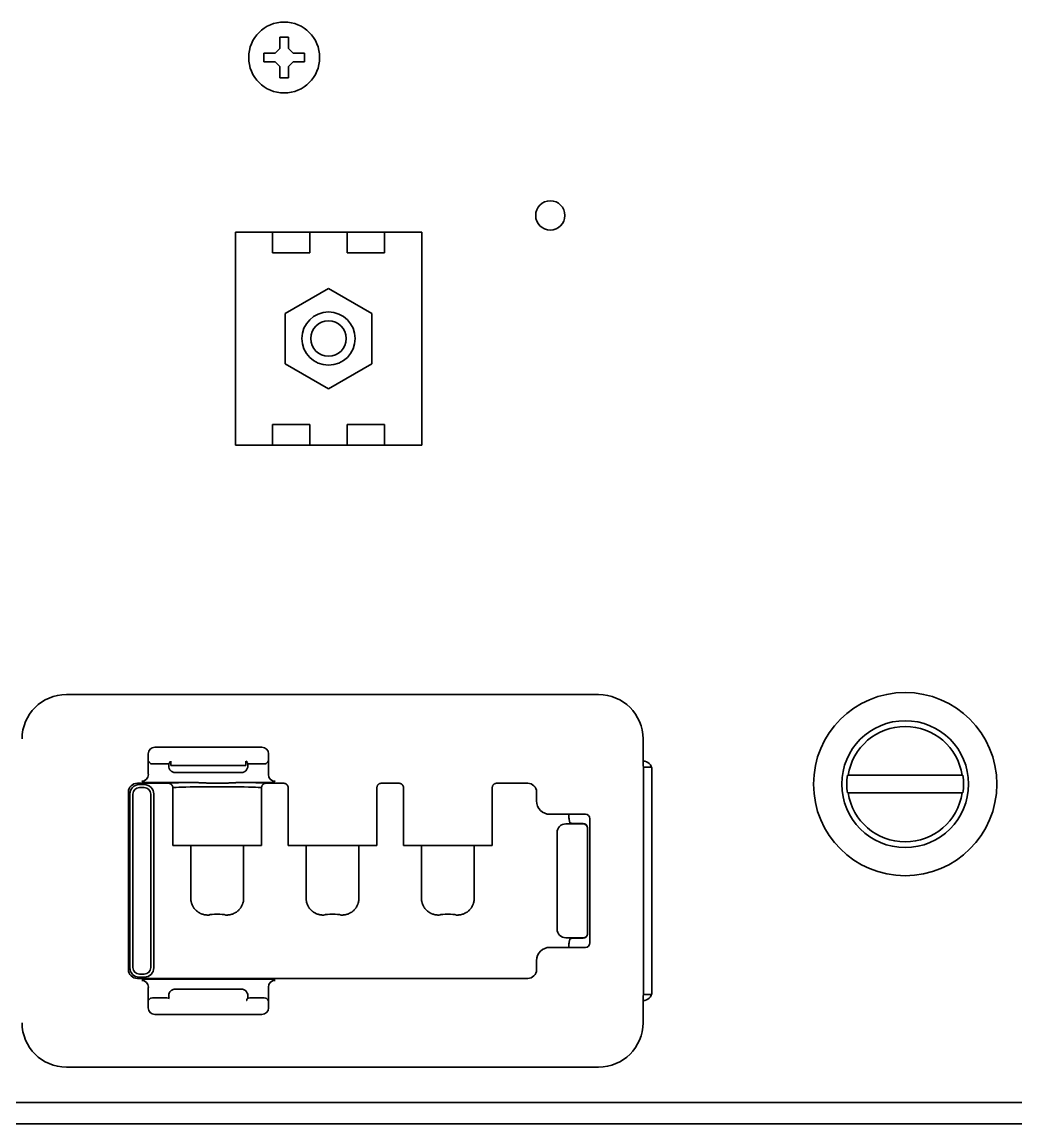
# Model space of a CAD drawing. Extents: x 6327 to 10269, y -393 to 3371.
# Drawn here: x 8973.5 to 9085.6, y 2595.5 to 2719.7 of the extents above; entities that cross this region are included whole.
import ezdxf

# ---------------------------------------------------------------- set-up
doc = ezdxf.new("R2010")
doc.units = 0
doc.header["$LTSCALE"] = 5
doc.layers.add('1', color=7, linetype='CONTINUOUS', true_color=0xffffff)

msp = doc.modelspace()

# ---------------------------------------------------------------- linework, layer by layer
at = {"layer": '1', "color": 7, "linetype": 'Continuous', "lineweight": 35}
for p, q in [((9000.77, 2715.73), (9000.77, 2716.23)), ((9000.77, 2715.23), (9000.77, 2715.73)), ((9005.37, 2716.23), (9005.37, 2715.73)), ((9005.37, 2715.73), (9005.37, 2715.23)), ((8997.57, 2690.55), (8997.57, 2696.05)), ((8997.57, 2696.05), (9001.77, 2696.05)), ((9001.77, 2696.05), (9001.77, 2693.71)), ((9001.77, 2696.05), (9005.97, 2696.05)), ((9005.97, 2693.71), (9005.97, 2696.05)), ((9005.97, 2696.05), (9010.17, 2696.05)), ((9010.17, 2696.05), (9014.37, 2696.05)), ((9010.17, 2696.05), (9010.17, 2693.71)), ((9014.37, 2693.71), (9014.37, 2696.05)), ((9014.37, 2696.05), (9018.57, 2696.05)), ((9018.57, 2696.05), (9018.57, 2690.55)), ((9001.77, 2693.71), (9005.97, 2693.71)), ((9010.17, 2693.71), (9014.37, 2693.71)), ((8997.57, 2677.55), (8997.57, 2690.55)), ((9018.57, 2690.55), (9018.57, 2677.55)), ((9008.07, 2689.7), (9003.18, 2686.87)), ((9012.97, 2686.87), (9008.07, 2689.7)), ((9003.18, 2686.87), (9003.18, 2681.22)), ((9012.97, 2681.22), (9012.97, 2686.87)), ((9003.18, 2681.22), (9008.07, 2678.4)), ((9008.07, 2678.4), (9012.97, 2681.22)), ((8997.57, 2672.05), (8997.57, 2677.55)), ((9018.57, 2677.55), (9018.57, 2672.05)), ((9001.77, 2674.38), (9001.77, 2672.05)), ((9005.97, 2674.38), (9001.77, 2674.38)), ((9005.97, 2672.05), (9005.97, 2674.38)), ((9010.17, 2674.38), (9010.17, 2672.05)), ((9014.37, 2674.38), (9010.17, 2674.38)), ((9014.37, 2672.05), (9014.37, 2674.38)), ((9001.77, 2672.05), (8997.57, 2672.05)), ((9001.77, 2672.05), (9005.97, 2672.05)), ((9010.17, 2672.05), (9005.97, 2672.05)), ((9010.17, 2672.05), (9014.37, 2672.05)), ((9018.57, 2672.05), (9014.37, 2672.05)), ((8978.52, 2643.93), (9038.52, 2643.93)), ((9043.52, 2638.93), (9043.52, 2636.14)), ((8987.73, 2635.65), (8987.73, 2637.24)), ((8988.48, 2637.99), (9000.56, 2637.99)), ((9001.31, 2637.24), (9001.31, 2635.65)), ((8987.8, 2636.34), (8987.8, 2636.43)), ((8987.8, 2636.34), (8988, 2636.14)), ((8989.31, 2636.12), (8988.75, 2636.12)), ((8990.13, 2636.19), (8990.06, 2636.14)), ((8990.06, 2636.14), (8990.06, 2635.88)), ((8990.3, 2636.43), (8990.3, 2635.93)), ((8990.3, 2635.93), (8990.33, 2635.93)), ((8990.33, 2635.93), (8991.08, 2635.93)), ((8997.97, 2635.93), (8991.08, 2635.93)), ((8997.97, 2635.93), (8998.72, 2635.93)), ((8998.75, 2635.93), (8998.72, 2635.93)), ((8998.75, 2635.93), (8998.75, 2636.43)), ((8998.99, 2636.14), (8998.92, 2636.19)), ((8998.99, 2635.88), (8998.99, 2636.14)), ((9000.3, 2636.12), (8999.74, 2636.12)), ((9001.24, 2636.34), (9001.05, 2636.14)), ((9001.25, 2636.43), (9001.24, 2636.34)), ((9043.56, 2635.75), (9043.53, 2635.89)), ((9044.47, 2635.75), (9043.56, 2635.75)), ((9043.56, 2635.75), (9043.56, 2610.1)), ((8990.81, 2635.13), (8991.08, 2635.13)), ((8991.08, 2635.13), (8997.97, 2635.13)), ((8997.97, 2635.13), (8998.24, 2635.13)), ((9044.52, 2635.43), (9044.52, 2610.43)), ((9066.65, 2634.83), (9066.57, 2634.83)), ((9079.58, 2634.83), (9079.5, 2634.83)), ((8990.02, 2633.93), (8986.52, 2633.93)), ((8987.32, 2633.77), (8986.73, 2633.77)), ((8987.29, 2633.44), (8986.76, 2633.44)), ((8987.25, 2634.03), (8987.01, 2634.15)), ((8992.79, 2634.01), (8988.75, 2634.01)), ((8990.52, 2626.93), (8990.52, 2633.43)), ((9000.3, 2634.01), (8998.26, 2634.01)), ((9000.52, 2626.93), (9000.52, 2633.43)), ((9003.02, 2633.93), (9001.02, 2633.93)), ((9002.04, 2634.15), (9001.8, 2634.03)), ((9003.52, 2626.93), (9003.52, 2633.43)), ((9013.52, 2626.93), (9013.52, 2633.43)), ((9016.02, 2633.93), (9014.02, 2633.93)), ((9016.52, 2626.93), (9016.52, 2633.43)), ((9026.52, 2626.93), (9026.52, 2633.43)), ((9030.52, 2633.93), (9027.02, 2633.93)), ((8985.52, 2632.93), (8985.52, 2612.93)), ((8985.68, 2632.72), (8985.68, 2613.13)), ((8986.01, 2632.69), (8986.01, 2613.16)), ((8988.04, 2613.16), (8988.04, 2632.69)), ((8988.37, 2613.13), (8988.37, 2632.72)), ((9031.52, 2631.93), (9031.52, 2632.93)), ((9066.57, 2632.83), (9066.65, 2632.83)), ((9079.5, 2632.83), (9079.58, 2632.83)), ((9033.02, 2630.43), (9033.25, 2630.43)), ((9033.25, 2630.43), (9037.02, 2630.43)), ((9034.83, 2629.35), (9036.77, 2629.35)), ((9035.17, 2630.35), (9035.17, 2630.4)), ((9035.26, 2629.48), (9035.18, 2629.85)), ((9036.77, 2629.4), (9035.76, 2629.4)), ((9037.52, 2629.93), (9037.52, 2615.93)), ((9037.27, 2628.86), (9037.27, 2628.89)), ((9037.27, 2627.87), (9037.27, 2628.86)), ((8990.52, 2626.93), (9000.52, 2626.93)), ((8992.54, 2626.93), (8992.54, 2621)), ((8998.5, 2626.93), (8998.5, 2621)), ((9003.52, 2626.93), (9013.52, 2626.93)), ((9005.54, 2621), (9005.54, 2626.93)), ((9011.5, 2626.93), (9011.5, 2621)), ((9016.52, 2626.93), (9026.52, 2626.93)), ((9018.54, 2621), (9018.54, 2626.93)), ((9024.5, 2621), (9024.5, 2626.93)), ((9033.83, 2627.87), (9033.83, 2617.98)), ((9037.27, 2617.98), (9037.27, 2627.87)), ((9037.27, 2616.99), (9037.27, 2617.98)), ((9037.27, 2616.96), (9037.27, 2616.99)), ((9036.77, 2616.5), (9034.83, 2616.5)), ((9035.26, 2616.37), (9035.18, 2616)), ((9036.77, 2616.46), (9035.76, 2616.46)), ((9033.25, 2615.43), (9033.02, 2615.43)), ((9037.02, 2615.43), (9033.25, 2615.43)), ((9035.17, 2615.45), (9035.17, 2615.51)), ((9031.52, 2612.93), (9031.52, 2613.93)), ((8986.52, 2611.93), (9030.52, 2611.93)), ((8986.73, 2612.08), (8987.32, 2612.08)), ((8986.76, 2612.41), (8987.29, 2612.41)), ((8987.01, 2611.7), (8987.25, 2611.82)), ((8988.75, 2611.84), (9000.3, 2611.84)), ((8991.08, 2610.73), (8990.81, 2610.73)), ((8997.97, 2610.73), (8991.08, 2610.73)), ((8998.24, 2610.73), (8997.97, 2610.73)), ((9001.8, 2611.82), (9002.04, 2611.7)), ((8987.73, 2608.61), (8987.73, 2610.2)), ((8987.8, 2609.52), (8988, 2609.71)), ((8989.31, 2609.73), (8988.75, 2609.73)), ((8990.06, 2609.98), (8990.06, 2609.71)), ((8990.06, 2609.71), (8990.13, 2609.66)), ((8998.92, 2609.66), (8998.99, 2609.71)), ((8998.99, 2609.71), (8998.99, 2609.98)), ((9000.3, 2609.73), (8999.73, 2609.73)), ((9001.24, 2609.52), (9001.05, 2609.71)), ((9001.24, 2609.52), (9001.25, 2609.43)), ((9001.31, 2610.2), (9001.31, 2608.61)), ((9043.52, 2609.72), (9043.52, 2606.93)), ((9043.56, 2610.1), (9043.53, 2609.96)), ((9044.47, 2610.1), (9043.56, 2610.1)), ((9000.56, 2607.86), (8988.48, 2607.86)), ((9038.52, 2601.93), (8978.52, 2601.93)), ((9134.06, 2597.93), (8717.37, 2597.93)), ((9090.94, 2595.53), (8834.5, 2595.53))]:
    msp.add_line(p, q, dxfattribs=at)
for centre, radius in [((9003.07, 2715.73), 4), ((9033.07, 2697.93), 1.65), ((9008.07, 2684.05), 3), ((9008.07, 2684.05), 2), ((9073.07, 2633.83), 10.33), ((9073.07, 2633.83), 7.15)]:
    msp.add_circle(centre, radius, dxfattribs=at)
for centre, radius, start, end in [((8978.52, 2638.93), 5, 90, 180), ((9038.52, 2638.93), 5, 0, 90), ((9073.07, 2633.83), 6.5, 8.8499, 171.1501), ((9043.52, 2635.43), 1, 0, 90), ((9073.07, 2633.83), 6.58, 171.2603, 188.7397), ((9073.07, 2633.83), 6.58, 351.2603, 8.7397), ((8986.52, 2632.93), 1, 90, 180), ((9030.52, 2632.93), 1, 0, 90), ((9073.07, 2633.83), 6.5, 188.8499, 351.1501), ((9037.02, 2629.93), 0.5, 0, 90), ((9037.02, 2615.93), 0.5, 270, 0), ((8986.52, 2612.93), 1, 180, 270), ((9030.52, 2612.93), 1, 270, 0), ((9043.52, 2610.43), 1, 270, 0), ((8978.52, 2606.93), 5, 180, 270), ((9038.52, 2606.93), 5, 270, 0)]:
    msp.add_arc(centre, radius, start, end, dxfattribs=at)
for centre, major_axis, ratio, start_param, end_param in [((8988.49, 2637.24), (0.532, -0.532), 0.996359, 2.356803, 3.926382), ((9000.56, 2637.24), (-0.532, -0.532), 0.996359, 2.356803, 3.926382), ((8987.76, 2635.65), (0, -0.75), 0.034921, 4.712389, 6.265732), ((8988.75, 2636.14), (0.75, 0), 0.034921, 3.176499, 4.712389), ((8989.31, 2636.14), (0.755, 0), 0.034921, 4.712389, 6.230825), ((8990.81, 2635.88), (0.753, 0), 0.995884, 3.141593, 3.977903), ((8998.23, 2635.88), (0.753, 0), 0.995884, 5.446875, 6.283185), ((8999.74, 2636.14), (0.755, 0), 0.034921, 3.193953, 4.712389), ((9000.3, 2636.14), (0.75, 0), 0.034921, 4.712389, 6.248279), ((9001.29, 2635.65), (0, -0.75), 0.034921, 0.017453, 1.570796), ((9043.53, 2636.14), (0, -0.25), 0.034921, 4.712389, 6.108652), ((8987.01, 2634.9), (-0.335, -0.671), 0.999239, 0.46383, 2.034018), ((9002.04, 2634.9), (0.335, -0.671), 0.999239, 4.249168, 5.819355), ((8986.73, 2632.72), (-0.743, 0.743), 0.999695, 5.497939, 7.068431), ((8986.76, 2632.69), (0.53, 0.53), 0.999695, 0.78555, 2.356042), ((8988.75, 2634.04), (1.5, 0), 0.017455, 3.176499, 4.712389), ((8987.29, 2632.69), (0.53, -0.53), 0.999695, 0.78555, 2.356042), ((8987.32, 2632.72), (0.743, 0.743), 0.999695, 5.497939, 7.068431), ((8995.52, 2633.93), (5.5, 0), 0.017455, 2.091232, 3.140006), ((8995.52, 2633.43), (5, 0), 0.019201, 0, 3.141593), ((8995.52, 2633.93), (5.5, 0), 0.017455, 0.001587, 1.050361), ((9000.3, 2634.04), (1.5, 0), 0.017455, 4.712389, 6.248279), ((9033.02, 2631.93), (1.5, 0), 0.999848, 3.141593, 4.712389), ((9034.83, 2628.37), (0.995, 0.099), 0.984662, 1.473629, 3.041395), ((9035.19, 2630.35), (0, -0.5), 0.034921, 4.712389, 6.108652), ((9035.76, 2629.49), (0.5, 0), 0.176327, 3.176499, 4.712389), ((9036.77, 2628.89), (0, 0.508), 0.984808, 4.712389, 6.283185), ((9036.77, 2628.86), (-0.5, 0), 0.984808, 3.141593, 4.712389), ((9033.83, 2627.87), (0, -0.5), 0.017455, 1.570796, 2.96706), ((8995.52, 2618.99), (1.07, 0), 0.176327, 0.462409, 2.679184), ((9008.52, 2618.99), (1.07, 0), 0.176327, 0.462409, 2.679184), ((9021.52, 2618.99), (1.07, 0), 0.176327, 0.462409, 2.679184), ((9033.83, 2617.98), (0, -0.5), 0.017455, 0.174533, 1.570796), ((9034.83, 2617.49), (0.995, -0.099), 0.984662, 3.241791, 4.809556), ((9036.77, 2616.99), (-0.5, 0), 0.984808, 1.570796, 3.141593), ((9036.77, 2616.96), (0, 0.508), 0.984808, 3.141593, 4.712389), ((9035.19, 2615.51), (0, -0.5), 0.034921, 3.316126, 4.712389), ((9035.76, 2616.37), (0.5, 0), 0.176327, 1.570796, 3.106686), ((9033.02, 2613.93), (-1.5, 0), 0.999848, 4.712389, 6.283185), ((8986.73, 2613.13), (-0.743, -0.743), 0.999695, 5.497939, 7.068431), ((8986.76, 2613.16), (-0.53, 0.53), 0.999695, 0.78555, 2.356042), ((8987.29, 2613.16), (-0.53, -0.53), 0.999695, 0.78555, 2.356042), ((8987.32, 2613.13), (0.743, -0.743), 0.999695, 5.497939, 7.068431), ((8987.01, 2610.95), (-0.335, 0.671), 0.999239, 4.249168, 5.819355), ((8988.75, 2611.82), (1.5, 0), 0.017455, 1.570796, 3.106686), ((8987.76, 2610.2), (0, -0.75), 0.034921, 3.159046, 4.712389), ((9000.3, 2611.82), (1.5, 0), 0.017455, 0.034907, 1.570796), ((9002.04, 2610.95), (0.335, 0.671), 0.999239, 0.46383, 2.034018), ((9001.29, 2610.2), (0, -0.75), 0.034921, 1.570796, 3.124139), ((8988.75, 2609.71), (0.75, 0), 0.034921, 1.570796, 3.106686), ((8989.31, 2609.71), (0.75, 0), 0.034921, 0.05236, 1.570796), ((8990.81, 2609.98), (0.753, 0), 0.995902, 2.301583, 3.141593), ((8998.23, 2609.98), (0.753, 0), 0.995902, 0, 0.84001), ((8999.73, 2609.71), (0.75, 0), 0.034921, 1.570796, 3.089233), ((9000.3, 2609.71), (0.75, 0), 0.034921, 0.034907, 1.570796), ((9043.53, 2609.72), (0, -0.25), 0.034921, 3.316126, 4.712389), ((8988.49, 2608.62), (-0.532, -0.532), 0.996359, 5.498396, 7.067974), ((9000.56, 2608.62), (0.532, -0.532), 0.996359, 5.498396, 7.067974)]:
    msp.add_ellipse(centre, major_axis=major_axis, ratio=ratio, start_param=start_param, end_param=end_param, dxfattribs=at)
for points in [[(9002.57, 2716.73), (9002.57, 2716.78), (9002.57, 2716.89), (9002.57, 2717.05), (9002.57, 2717.21), (9002.57, 2717.36), (9002.57, 2717.52), (9002.57, 2717.67), (9002.57, 2717.84), (9002.57, 2717.96), (9002.57, 2718.03)], [(9002.57, 2718.03), (9002.74, 2718.03), (9003.07, 2718.03), (9003.41, 2718.03), (9003.57, 2718.03)], [(9002.07, 2716.23), (9002.1, 2716.25), (9002.14, 2716.3), (9002.22, 2716.37), (9002.29, 2716.44), (9002.36, 2716.51), (9002.43, 2716.58), (9002.5, 2716.65), (9002.55, 2716.7), (9002.57, 2716.73)], [(9003.57, 2716.73), (9003.6, 2716.7), (9003.65, 2716.65), (9003.72, 2716.58), (9003.8, 2716.5), (9003.87, 2716.43), (9003.93, 2716.36), (9004, 2716.3), (9004.05, 2716.25), (9004.07, 2716.23)], [(9002.07, 2715.23), (9002.02, 2715.23), (9001.91, 2715.23), (9001.75, 2715.23), (9001.59, 2715.23), (9001.43, 2715.23), (9001.28, 2715.23), (9001.13, 2715.23), (9000.96, 2715.23), (9000.84, 2715.23), (9000.77, 2715.23)], [(9002.57, 2714.73), (9002.55, 2714.75), (9002.5, 2714.8), (9002.42, 2714.88), (9002.35, 2714.95), (9002.28, 2715.02), (9002.21, 2715.09), (9002.14, 2715.16), (9002.1, 2715.2), (9002.07, 2715.23)], [(9004.07, 2715.23), (9004.05, 2715.2), (9004, 2715.15), (9003.93, 2715.08), (9003.86, 2715.01), (9003.79, 2714.94), (9003.72, 2714.87), (9003.64, 2714.8), (9003.6, 2714.75), (9003.57, 2714.73)], [(9004.07, 2716.23), (9004.13, 2716.23), (9004.24, 2716.23), (9004.4, 2716.23), (9004.56, 2716.23), (9004.71, 2716.23), (9004.86, 2716.23), (9005.02, 2716.23), (9005.19, 2716.23), (9005.31, 2716.23), (9005.37, 2716.23)], [(9003.57, 2714.73), (9003.57, 2714.67), (9003.57, 2714.56), (9003.57, 2714.4), (9003.57, 2714.24), (9003.57, 2714.09), (9003.57, 2713.94), (9003.57, 2713.78), (9003.57, 2713.61), (9003.57, 2713.49), (9003.57, 2713.43)], [(9003.57, 2713.43), (9003.41, 2713.43), (9003.07, 2713.43), (9002.74, 2713.43), (9002.57, 2713.43)], [(9079.5, 2634.83), (9079.23, 2634.83), (9078.71, 2634.83), (9078, 2634.83), (9077.35, 2634.83), (9076.75, 2634.83), (9076.19, 2634.83), (9075.69, 2634.83), (9075.23, 2634.83), (9074.81, 2634.83), (9074.44, 2634.83), (9074.1, 2634.83), (9073.81, 2634.83), (9073.56, 2634.83), (9073.32, 2634.83), (9073.07, 2634.83), (9072.83, 2634.83), (9072.58, 2634.83), (9072.33, 2634.83), (9072.04, 2634.83), (9071.71, 2634.83), (9071.33, 2634.83), (9070.92, 2634.83), (9070.46, 2634.83), (9069.95, 2634.83), (9069.4, 2634.83), (9068.8, 2634.83), (9068.14, 2634.83), (9067.43, 2634.83), (9066.92, 2634.83), (9066.65, 2634.83)], [(9066.65, 2632.83), (9066.92, 2632.83), (9067.43, 2632.83), (9068.14, 2632.83), (9068.8, 2632.83), (9069.4, 2632.83), (9069.95, 2632.83), (9070.46, 2632.83), (9070.92, 2632.83), (9071.34, 2632.83), (9071.71, 2632.83), (9072.04, 2632.83), (9072.33, 2632.83), (9072.59, 2632.83), (9072.83, 2632.83), (9073.07, 2632.83), (9073.32, 2632.83), (9073.56, 2632.83), (9073.82, 2632.83), (9074.11, 2632.83), (9074.44, 2632.83), (9074.81, 2632.83), (9075.23, 2632.83), (9075.69, 2632.83), (9076.2, 2632.83), (9076.75, 2632.83), (9077.35, 2632.83), (9078, 2632.83), (9078.71, 2632.83), (9079.23, 2632.83), (9079.5, 2632.83)]]:
    msp.add_open_spline(points, degree=3, dxfattribs=at)
for points, knots in [([(9003.57, 2718.03), (9003.57, 2717.82), (9003.57, 2717.61), (9003.57, 2717.29), (9003.57, 2717.18), (9003.57, 2716.95), (9003.57, 2716.84), (9003.57, 2716.73)], [0, 0, 0, 0, 0.5, 0.5, 0.75, 0.75, 1, 1, 1, 1]), ([(9000.77, 2716.23), (9000.98, 2716.23), (9001.19, 2716.23), (9001.51, 2716.23), (9001.62, 2716.23), (9001.84, 2716.23), (9001.96, 2716.23), (9002.07, 2716.23)], [0, 0, 0, 0, 0.5, 0.5, 0.75, 0.75, 1, 1, 1, 1]), ([(9005.37, 2715.23), (9005.17, 2715.23), (9004.96, 2715.23), (9004.64, 2715.23), (9004.53, 2715.23), (9004.3, 2715.23), (9004.19, 2715.23), (9004.07, 2715.23)], [0, 0, 0, 0, 0.5, 0.5, 0.75, 0.75, 1, 1, 1, 1]), ([(9002.57, 2713.43), (9002.57, 2713.63), (9002.57, 2713.84), (9002.57, 2714.16), (9002.57, 2714.27), (9002.57, 2714.5), (9002.57, 2714.61), (9002.57, 2714.73)], [0, 0, 0, 0, 0.5, 0.5, 0.75, 0.75, 1, 1, 1, 1]), ([(8990.19, 2636.38), (8990.19, 2636.38), (8990.19, 2636.36), (8990.18, 2636.32), (8990.17, 2636.27), (8990.16, 2636.23), (8990.14, 2636.2), (8990.13, 2636.19), (8990.13, 2636.19)], [0, 0, 0, 0, 0.005451, 0.204361, 0.403271, 0.60218, 0.80109, 1, 1, 1, 1]), ([(8998.92, 2636.19), (8998.91, 2636.19), (8998.9, 2636.2), (8998.89, 2636.24), (8998.88, 2636.26), (8998.87, 2636.3), (8998.87, 2636.32), (8998.86, 2636.35), (8998.85, 2636.37), (8998.85, 2636.4), (8998.85, 2636.41), (8998.84, 2636.42)], [0, 0, 0, 0, 0.301376, 0.301376, 0.602751, 0.602751, 0.753439, 0.753439, 0.904127, 0.904127, 1, 1, 1, 1]), ([(8990.31, 2635.32), (8990.33, 2635.3), (8990.34, 2635.29), (8990.38, 2635.26), (8990.4, 2635.25), (8990.46, 2635.21), (8990.5, 2635.19), (8990.55, 2635.17), (8990.56, 2635.17), (8990.59, 2635.16), (8990.62, 2635.15), (8990.65, 2635.14), (8990.72, 2635.13), (8990.76, 2635.13), (8990.81, 2635.13)], [0, 0, 0, 0, 0.125, 0.125, 0.25, 0.25, 0.5, 0.5, 0.5625, 0.5625, 0.625, 0.75, 0.75, 1, 1, 1, 1]), ([(8998.24, 2635.13), (8998.25, 2635.13), (8998.26, 2635.13), (8998.29, 2635.13), (8998.3, 2635.13), (8998.33, 2635.13), (8998.38, 2635.14), (8998.43, 2635.15), (8998.46, 2635.16), (8998.49, 2635.17), (8998.5, 2635.17), (8998.55, 2635.19), (8998.59, 2635.21), (8998.65, 2635.25), (8998.67, 2635.26), (8998.7, 2635.29), (8998.72, 2635.3), (8998.74, 2635.32)], [0, 0, 0, 0, 0.0625, 0.0625, 0.125, 0.125, 0.25, 0.375, 0.4375, 0.4375, 0.5, 0.5, 0.75, 0.75, 0.875, 0.875, 1, 1, 1, 1]), ([(8990.52, 2633.43), (8990.52, 2633.46), (8990.52, 2633.49), (8990.51, 2633.54), (8990.51, 2633.56), (8990.5, 2633.59), (8990.49, 2633.6), (8990.47, 2633.65), (8990.46, 2633.68), (8990.43, 2633.72), (8990.42, 2633.73), (8990.4, 2633.76), (8990.39, 2633.77), (8990.35, 2633.8), (8990.33, 2633.82), (8990.29, 2633.85), (8990.27, 2633.86), (8990.24, 2633.87), (8990.21, 2633.89), (8990.18, 2633.9), (8990.15, 2633.91), (8990.14, 2633.91), (8990.09, 2633.92), (8990.06, 2633.93), (8990.02, 2633.93)], [0, 0, 0, 0, 0.125, 0.125, 0.1875, 0.1875, 0.25, 0.25, 0.375, 0.375, 0.4375, 0.4375, 0.5, 0.5, 0.625, 0.625, 0.6875, 0.6875, 0.75, 0.8125, 0.8125, 0.875, 0.875, 1, 1, 1, 1]), ([(8995.52, 2633.92), (8995.49, 2633.92), (8995.43, 2633.92), (8995.35, 2633.92), (8995.26, 2633.92), (8995.17, 2633.93), (8995.08, 2633.93), (8994.99, 2633.93), (8994.9, 2633.93), (8994.81, 2633.93), (8994.72, 2633.94), (8994.63, 2633.94), (8994.54, 2633.94), (8994.45, 2633.95), (8994.36, 2633.95), (8994.27, 2633.96), (8994.18, 2633.96), (8994.1, 2633.96), (8994.03, 2633.97), (8993.97, 2633.97), (8993.9, 2633.97), (8993.84, 2633.98), (8993.78, 2633.98), (8993.72, 2633.98), (8993.67, 2633.99), (8993.61, 2633.99), (8993.55, 2633.99), (8993.5, 2633.99), (8993.44, 2633.99), (8993.39, 2634), (8993.33, 2634), (8993.28, 2634), (8993.23, 2634), (8993.18, 2634), (8993.12, 2634.01), (8993.07, 2634.01), (8993.02, 2634.01), (8992.98, 2634.01), (8992.93, 2634.01), (8992.88, 2634.01), (8992.83, 2634.01), (8992.8, 2634.01), (8992.79, 2634.01)], [0, 0, 0, 0, 0.031567, 0.063213, 0.094945, 0.126766, 0.158683, 0.1907, 0.222824, 0.25506, 0.287412, 0.319888, 0.352493, 0.385232, 0.418112, 0.451138, 0.484317, 0.517655, 0.54066, 0.563411, 0.585907, 0.608148, 0.630137, 0.651871, 0.673353, 0.694581, 0.715557, 0.736281, 0.756752, 0.776972, 0.796939, 0.816655, 0.836119, 0.855332, 0.874294, 0.893005, 0.911465, 0.929673, 0.947631, 0.965338, 0.982794, 1, 1, 1, 1]), ([(8998.26, 2634.01), (8998.24, 2634.01), (8998.22, 2634.01), (8998.18, 2634.01), (8998.14, 2634.01), (8998.09, 2634.01), (8998.05, 2634.01), (8998.01, 2634.01), (8997.97, 2634.01), (8997.93, 2634.01), (8997.89, 2634), (8997.85, 2634), (8997.81, 2634), (8997.77, 2634), (8997.73, 2634), (8997.69, 2634), (8997.65, 2634), (8997.61, 2633.99), (8997.56, 2633.99), (8997.52, 2633.99), (8997.48, 2633.99), (8997.44, 2633.99), (8997.4, 2633.99), (8997.36, 2633.98), (8997.32, 2633.98), (8997.28, 2633.98), (8997.24, 2633.98), (8997.2, 2633.98), (8997.16, 2633.97), (8997.11, 2633.97), (8997.07, 2633.97), (8997.03, 2633.97), (8996.99, 2633.96), (8996.95, 2633.96), (8996.91, 2633.96), (8996.87, 2633.96), (8996.83, 2633.96), (8996.78, 2633.95), (8996.74, 2633.95), (8996.7, 2633.95), (8996.66, 2633.95), (8996.62, 2633.95), (8996.58, 2633.95), (8996.54, 2633.94), (8996.49, 2633.94), (8996.45, 2633.94), (8996.41, 2633.94), (8996.37, 2633.94), (8996.33, 2633.94), (8996.28, 2633.93), (8996.24, 2633.93), (8996.2, 2633.93), (8996.16, 2633.93), (8996.12, 2633.93), (8996.07, 2633.93), (8996.03, 2633.93), (8995.99, 2633.93), (8995.95, 2633.93), (8995.9, 2633.93), (8995.86, 2633.92), (8995.82, 2633.92), (8995.78, 2633.92), (8995.73, 2633.92), (8995.69, 2633.92), (8995.65, 2633.92), (8995.61, 2633.92), (8995.56, 2633.92), (8995.54, 2633.92), (8995.52, 2633.92)], [0, 0, 0, 0, 0.015275, 0.030535, 0.04578, 0.061009, 0.076225, 0.091427, 0.106616, 0.121793, 0.136957, 0.15211, 0.167253, 0.182384, 0.197506, 0.212619, 0.227723, 0.242819, 0.257908, 0.272989, 0.288065, 0.303134, 0.318199, 0.333259, 0.348315, 0.363367, 0.378417, 0.393464, 0.40851, 0.423555, 0.438599, 0.453643, 0.468688, 0.483734, 0.498782, 0.513833, 0.528886, 0.543943, 0.559004, 0.574069, 0.58914, 0.604217, 0.6193, 0.634389, 0.649487, 0.664592, 0.679705, 0.694828, 0.70996, 0.725103, 0.740256, 0.75542, 0.770596, 0.785784, 0.800985, 0.8162, 0.831428, 0.846671, 0.861928, 0.877201, 0.89249, 0.907795, 0.923117, 0.938457, 0.953814, 0.96919, 0.984585, 1, 1, 1, 1]), ([(9001.02, 2633.93), (9000.99, 2633.93), (9000.96, 2633.92), (9000.91, 2633.91), (9000.89, 2633.91), (9000.86, 2633.9), (9000.85, 2633.89), (9000.8, 2633.88), (9000.77, 2633.86), (9000.73, 2633.83), (9000.72, 2633.82), (9000.69, 2633.8), (9000.68, 2633.79), (9000.65, 2633.76), (9000.63, 2633.73), (9000.6, 2633.69), (9000.59, 2633.68), (9000.57, 2633.65), (9000.56, 2633.62), (9000.55, 2633.59), (9000.54, 2633.56), (9000.54, 2633.54), (9000.53, 2633.49), (9000.52, 2633.46), (9000.52, 2633.43)], [0, 0, 0, 0, 0.125, 0.125, 0.1875, 0.1875, 0.25, 0.25, 0.375, 0.375, 0.4375, 0.4375, 0.5, 0.5, 0.625, 0.625, 0.6875, 0.6875, 0.75, 0.8125, 0.8125, 0.875, 0.875, 1, 1, 1, 1]), ([(9003.52, 2633.43), (9003.52, 2633.46), (9003.52, 2633.49), (9003.51, 2633.54), (9003.51, 2633.56), (9003.5, 2633.59), (9003.49, 2633.6), (9003.47, 2633.65), (9003.46, 2633.68), (9003.43, 2633.72), (9003.42, 2633.73), (9003.4, 2633.76), (9003.39, 2633.77), (9003.35, 2633.8), (9003.33, 2633.82), (9003.29, 2633.85), (9003.27, 2633.86), (9003.24, 2633.87), (9003.21, 2633.89), (9003.18, 2633.9), (9003.15, 2633.91), (9003.14, 2633.91), (9003.09, 2633.92), (9003.06, 2633.93), (9003.02, 2633.93)], [0, 0, 0, 0, 0.125, 0.125, 0.1875, 0.1875, 0.25, 0.25, 0.375, 0.375, 0.4375, 0.4375, 0.5, 0.5, 0.625, 0.625, 0.6875, 0.6875, 0.75, 0.8125, 0.8125, 0.875, 0.875, 1, 1, 1, 1]), ([(9014.02, 2633.93), (9013.99, 2633.93), (9013.96, 2633.92), (9013.91, 2633.91), (9013.89, 2633.91), (9013.86, 2633.9), (9013.85, 2633.89), (9013.8, 2633.88), (9013.77, 2633.86), (9013.73, 2633.83), (9013.72, 2633.82), (9013.69, 2633.8), (9013.68, 2633.79), (9013.65, 2633.76), (9013.63, 2633.73), (9013.6, 2633.69), (9013.59, 2633.68), (9013.57, 2633.65), (9013.56, 2633.62), (9013.55, 2633.59), (9013.54, 2633.56), (9013.54, 2633.54), (9013.53, 2633.49), (9013.52, 2633.46), (9013.52, 2633.43)], [0, 0, 0, 0, 0.125, 0.125, 0.1875, 0.1875, 0.25, 0.25, 0.375, 0.375, 0.4375, 0.4375, 0.5, 0.5, 0.625, 0.625, 0.6875, 0.6875, 0.75, 0.8125, 0.8125, 0.875, 0.875, 1, 1, 1, 1]), ([(9016.52, 2633.43), (9016.52, 2633.46), (9016.52, 2633.49), (9016.51, 2633.54), (9016.51, 2633.56), (9016.5, 2633.59), (9016.49, 2633.6), (9016.47, 2633.65), (9016.46, 2633.68), (9016.43, 2633.72), (9016.42, 2633.73), (9016.4, 2633.76), (9016.39, 2633.77), (9016.35, 2633.8), (9016.33, 2633.82), (9016.29, 2633.85), (9016.27, 2633.86), (9016.24, 2633.87), (9016.21, 2633.89), (9016.18, 2633.9), (9016.15, 2633.91), (9016.14, 2633.91), (9016.09, 2633.92), (9016.06, 2633.93), (9016.02, 2633.93)], [0, 0, 0, 0, 0.125, 0.125, 0.1875, 0.1875, 0.25, 0.25, 0.375, 0.375, 0.4375, 0.4375, 0.5, 0.5, 0.625, 0.625, 0.6875, 0.6875, 0.75, 0.8125, 0.8125, 0.875, 0.875, 1, 1, 1, 1]), ([(9027.02, 2633.93), (9026.99, 2633.93), (9026.96, 2633.92), (9026.91, 2633.91), (9026.89, 2633.91), (9026.86, 2633.9), (9026.85, 2633.89), (9026.8, 2633.88), (9026.77, 2633.86), (9026.73, 2633.83), (9026.72, 2633.82), (9026.69, 2633.8), (9026.68, 2633.79), (9026.65, 2633.76), (9026.63, 2633.73), (9026.6, 2633.69), (9026.59, 2633.68), (9026.57, 2633.65), (9026.56, 2633.62), (9026.55, 2633.59), (9026.54, 2633.56), (9026.54, 2633.54), (9026.53, 2633.49), (9026.52, 2633.46), (9026.52, 2633.43)], [0, 0, 0, 0, 0.125, 0.125, 0.1875, 0.1875, 0.25, 0.25, 0.375, 0.375, 0.4375, 0.4375, 0.5, 0.5, 0.625, 0.625, 0.6875, 0.6875, 0.75, 0.8125, 0.8125, 0.875, 0.875, 1, 1, 1, 1]), ([(8994.56, 2619.07), (8994.5, 2619.07), (8994.43, 2619.07), (8994.33, 2619.08), (8994.3, 2619.08), (8994.24, 2619.08), (8994.2, 2619.09), (8994.11, 2619.1), (8994.05, 2619.12), (8993.92, 2619.15), (8993.86, 2619.17), (8993.77, 2619.2), (8993.74, 2619.21), (8993.68, 2619.24), (8993.65, 2619.25), (8993.56, 2619.29), (8993.5, 2619.33), (8993.39, 2619.4), (8993.34, 2619.43), (8993.26, 2619.49), (8993.23, 2619.51), (8993.18, 2619.56), (8993.16, 2619.58), (8993.09, 2619.65), (8993, 2619.74), (8992.92, 2619.84), (8992.86, 2619.92), (8992.85, 2619.95), (8992.82, 2619.99), (8992.81, 2620.01), (8992.8, 2620.04), (8992.76, 2620.11), (8992.69, 2620.24), (8992.65, 2620.36), (8992.62, 2620.45), (8992.61, 2620.49), (8992.59, 2620.55), (8992.59, 2620.58), (8992.55, 2620.74), (8992.54, 2620.87), (8992.54, 2621)], [0, 0, 0, 0, 0.0625, 0.0625, 0.09375, 0.09375, 0.125, 0.125, 0.1875, 0.1875, 0.25, 0.25, 0.28125, 0.28125, 0.3125, 0.3125, 0.375, 0.375, 0.4375, 0.4375, 0.46875, 0.46875, 0.5, 0.5, 0.5625, 0.625, 0.625, 0.65625, 0.65625, 0.671875, 0.671875, 0.6875, 0.75, 0.8125, 0.8125, 0.84375, 0.84375, 0.875, 0.875, 1, 1, 1, 1]), ([(8998.5, 2621), (8998.5, 2620.97), (8998.5, 2620.94), (8998.5, 2620.87), (8998.5, 2620.84), (8998.49, 2620.74), (8998.47, 2620.61), (8998.44, 2620.49), (8998.41, 2620.39), (8998.4, 2620.36), (8998.38, 2620.3), (8998.36, 2620.27), (8998.33, 2620.18), (8998.27, 2620.06), (8998.2, 2619.95), (8998.14, 2619.87), (8998.13, 2619.84), (8998.09, 2619.79), (8998.06, 2619.77), (8998, 2619.69), (8997.91, 2619.6), (8997.81, 2619.51), (8997.71, 2619.43), (8997.66, 2619.4), (8997.57, 2619.34), (8997.54, 2619.33), (8997.49, 2619.3), (8997.46, 2619.28), (8997.37, 2619.24), (8997.31, 2619.21), (8997.19, 2619.17), (8997.13, 2619.15), (8997.03, 2619.12), (8997, 2619.12), (8996.94, 2619.1), (8996.9, 2619.1), (8996.81, 2619.08), (8996.74, 2619.08), (8996.61, 2619.07), (8996.55, 2619.07), (8996.48, 2619.07)], [0, 0, 0, 0, 0.03125, 0.03125, 0.0625, 0.0625, 0.125, 0.1875, 0.1875, 0.21875, 0.21875, 0.25, 0.25, 0.3125, 0.375, 0.375, 0.40625, 0.40625, 0.4375, 0.4375, 0.5, 0.5625, 0.5625, 0.625, 0.625, 0.65625, 0.65625, 0.6875, 0.6875, 0.75, 0.75, 0.8125, 0.8125, 0.84375, 0.84375, 0.875, 0.875, 0.9375, 0.9375, 1, 1, 1, 1]), ([(9007.56, 2619.07), (9007.5, 2619.07), (9007.43, 2619.07), (9007.3, 2619.08), (9007.24, 2619.08), (9007.14, 2619.1), (9007.11, 2619.1), (9007.05, 2619.12), (9007.01, 2619.12), (9006.92, 2619.15), (9006.86, 2619.17), (9006.76, 2619.2), (9006.73, 2619.21), (9006.67, 2619.24), (9006.64, 2619.25), (9006.56, 2619.3), (9006.5, 2619.33), (9006.39, 2619.4), (9006.34, 2619.43), (9006.27, 2619.48), (9006.26, 2619.49), (9006.23, 2619.51), (9006.22, 2619.52), (9006.18, 2619.56), (9006.16, 2619.58), (9006.09, 2619.65), (9006, 2619.74), (9005.92, 2619.84), (9005.86, 2619.92), (9005.85, 2619.95), (9005.81, 2620.01), (9005.8, 2620.04), (9005.75, 2620.12), (9005.69, 2620.24), (9005.63, 2620.42), (9005.59, 2620.55), (9005.57, 2620.64), (9005.57, 2620.68), (9005.56, 2620.74), (9005.56, 2620.77), (9005.55, 2620.87), (9005.54, 2620.94), (9005.54, 2621)], [0, 0, 0, 0, 0.0625, 0.0625, 0.125, 0.125, 0.15625, 0.15625, 0.1875, 0.1875, 0.25, 0.25, 0.28125, 0.28125, 0.3125, 0.3125, 0.375, 0.375, 0.4375, 0.4375, 0.453125, 0.453125, 0.46875, 0.46875, 0.5, 0.5, 0.5625, 0.625, 0.625, 0.65625, 0.65625, 0.6875, 0.6875, 0.75, 0.8125, 0.875, 0.875, 0.90625, 0.90625, 0.9375, 0.9375, 1, 1, 1, 1]), ([(9011.5, 2621), (9011.5, 2620.97), (9011.5, 2620.94), (9011.5, 2620.87), (9011.5, 2620.84), (9011.49, 2620.74), (9011.47, 2620.61), (9011.44, 2620.49), (9011.41, 2620.39), (9011.4, 2620.36), (9011.38, 2620.3), (9011.36, 2620.27), (9011.33, 2620.18), (9011.27, 2620.06), (9011.2, 2619.95), (9011.14, 2619.87), (9011.13, 2619.84), (9011.09, 2619.79), (9011.06, 2619.77), (9011, 2619.69), (9010.91, 2619.6), (9010.81, 2619.51), (9010.71, 2619.43), (9010.66, 2619.4), (9010.57, 2619.34), (9010.54, 2619.33), (9010.49, 2619.3), (9010.46, 2619.28), (9010.37, 2619.24), (9010.31, 2619.21), (9010.19, 2619.17), (9010.13, 2619.15), (9010.03, 2619.12), (9010, 2619.12), (9009.94, 2619.1), (9009.9, 2619.1), (9009.81, 2619.08), (9009.74, 2619.08), (9009.61, 2619.07), (9009.55, 2619.07), (9009.48, 2619.07)], [0, 0, 0, 0, 0.03125, 0.03125, 0.0625, 0.0625, 0.125, 0.1875, 0.1875, 0.21875, 0.21875, 0.25, 0.25, 0.3125, 0.375, 0.375, 0.40625, 0.40625, 0.4375, 0.4375, 0.5, 0.5625, 0.5625, 0.625, 0.625, 0.65625, 0.65625, 0.6875, 0.6875, 0.75, 0.75, 0.8125, 0.8125, 0.84375, 0.84375, 0.875, 0.875, 0.9375, 0.9375, 1, 1, 1, 1]), ([(9020.56, 2619.07), (9020.5, 2619.07), (9020.43, 2619.07), (9020.33, 2619.08), (9020.3, 2619.08), (9020.24, 2619.08), (9020.2, 2619.09), (9020.11, 2619.1), (9020.05, 2619.12), (9019.92, 2619.15), (9019.86, 2619.17), (9019.77, 2619.2), (9019.74, 2619.21), (9019.68, 2619.24), (9019.65, 2619.25), (9019.56, 2619.29), (9019.5, 2619.33), (9019.39, 2619.4), (9019.34, 2619.43), (9019.26, 2619.49), (9019.23, 2619.51), (9019.18, 2619.56), (9019.16, 2619.58), (9019.09, 2619.65), (9019, 2619.74), (9018.92, 2619.84), (9018.86, 2619.92), (9018.85, 2619.95), (9018.82, 2619.99), (9018.81, 2620.01), (9018.8, 2620.04), (9018.76, 2620.11), (9018.69, 2620.24), (9018.65, 2620.36), (9018.62, 2620.45), (9018.61, 2620.49), (9018.59, 2620.55), (9018.59, 2620.58), (9018.55, 2620.74), (9018.54, 2620.87), (9018.54, 2621)], [0, 0, 0, 0, 0.0625, 0.0625, 0.09375, 0.09375, 0.125, 0.125, 0.1875, 0.1875, 0.25, 0.25, 0.28125, 0.28125, 0.3125, 0.3125, 0.375, 0.375, 0.4375, 0.4375, 0.46875, 0.46875, 0.5, 0.5, 0.5625, 0.625, 0.625, 0.65625, 0.65625, 0.671875, 0.671875, 0.6875, 0.75, 0.8125, 0.8125, 0.84375, 0.84375, 0.875, 0.875, 1, 1, 1, 1]), ([(9024.5, 2621), (9024.5, 2620.97), (9024.5, 2620.94), (9024.5, 2620.87), (9024.5, 2620.84), (9024.49, 2620.74), (9024.47, 2620.61), (9024.44, 2620.49), (9024.41, 2620.39), (9024.4, 2620.36), (9024.38, 2620.3), (9024.36, 2620.27), (9024.33, 2620.18), (9024.27, 2620.06), (9024.2, 2619.95), (9024.14, 2619.87), (9024.13, 2619.84), (9024.09, 2619.79), (9024.06, 2619.77), (9024, 2619.69), (9023.91, 2619.6), (9023.81, 2619.51), (9023.71, 2619.43), (9023.66, 2619.4), (9023.57, 2619.34), (9023.54, 2619.33), (9023.49, 2619.3), (9023.46, 2619.28), (9023.37, 2619.24), (9023.31, 2619.21), (9023.19, 2619.17), (9023.13, 2619.15), (9023.03, 2619.12), (9023, 2619.12), (9022.94, 2619.1), (9022.9, 2619.1), (9022.81, 2619.08), (9022.74, 2619.08), (9022.61, 2619.07), (9022.55, 2619.07), (9022.48, 2619.07)], [0, 0, 0, 0, 0.03125, 0.03125, 0.0625, 0.0625, 0.125, 0.1875, 0.1875, 0.21875, 0.21875, 0.25, 0.25, 0.3125, 0.375, 0.375, 0.40625, 0.40625, 0.4375, 0.4375, 0.5, 0.5625, 0.5625, 0.625, 0.625, 0.65625, 0.65625, 0.6875, 0.6875, 0.75, 0.75, 0.8125, 0.8125, 0.84375, 0.84375, 0.875, 0.875, 0.9375, 0.9375, 1, 1, 1, 1]), ([(8990.81, 2610.73), (8990.79, 2610.73), (8990.76, 2610.73), (8990.72, 2610.72), (8990.67, 2610.71), (8990.63, 2610.7), (8990.6, 2610.7), (8990.59, 2610.69), (8990.56, 2610.68), (8990.55, 2610.68), (8990.5, 2610.66), (8990.46, 2610.64), (8990.4, 2610.6), (8990.38, 2610.59), (8990.35, 2610.56), (8990.33, 2610.55), (8990.31, 2610.53)], [0, 0, 0, 0, 0.125, 0.125, 0.25, 0.375, 0.375, 0.4375, 0.4375, 0.5, 0.5, 0.75, 0.75, 0.875, 0.875, 1, 1, 1, 1]), ([(8998.74, 2610.53), (8998.72, 2610.55), (8998.7, 2610.56), (8998.66, 2610.59), (8998.64, 2610.6), (8998.59, 2610.64), (8998.55, 2610.66), (8998.49, 2610.68), (8998.48, 2610.68), (8998.46, 2610.69), (8998.43, 2610.7), (8998.39, 2610.71), (8998.33, 2610.72), (8998.28, 2610.73), (8998.24, 2610.73)], [0, 0, 0, 0, 0.125, 0.125, 0.25, 0.25, 0.5, 0.5, 0.5625, 0.5625, 0.625, 0.75, 0.75, 1, 1, 1, 1]), ([(8998.84, 2609.43), (8998.85, 2609.44), (8998.85, 2609.48), (8998.86, 2609.53), (8998.88, 2609.58), (8998.89, 2609.62), (8998.9, 2609.65), (8998.91, 2609.66), (8998.92, 2609.66)], [0, 0, 0, 0, 0.114241, 0.291393, 0.468545, 0.645696, 0.822848, 1, 1, 1, 1])]:
    msp.add_open_spline(points, degree=3, knots=knots, dxfattribs=at)

doc.saveas('drawing.dxf')
